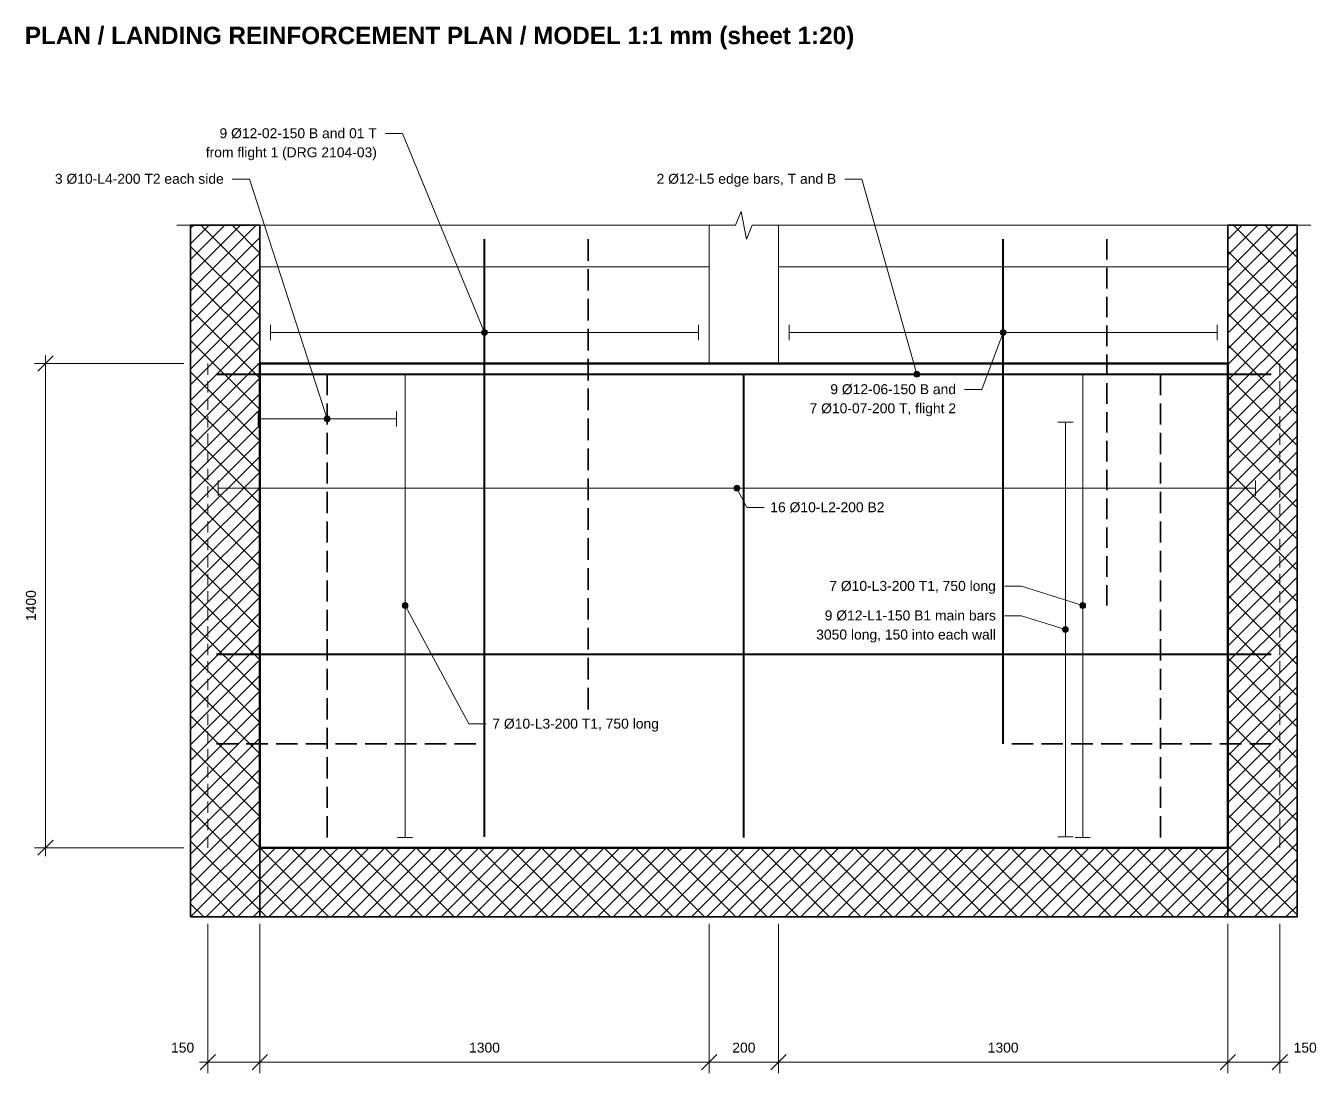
# Model space of a CAD drawing. Header units: millimetres. Extents: x 3 to 11905, y 0 to 3029.
# Drawn here: x 3 to 3735, y 0 to 3029 of the extents above; entities that cross this region are included whole.
import ezdxf
from ezdxf.enums import TextEntityAlignment as Align

# ---------------------------------------------------------------- set-up
doc = ezdxf.new("R2010")
doc.units = ezdxf.units.MM
for name, color, linetype, lineweight, true_color in [('A-BORDER', 7, 'Continuous', 18, 0x6f8794), ('A-DIMS', 7, 'Continuous', 15, 0x46606d), ('A-TEXT', 7, 'Continuous', 15, 0x1b2a33), ('A-WALL', 7, 'Continuous', 35, 0x3a4a54), ('S-CONC', 7, 'Continuous', 50, 0x1f2d36), ('S-CONC-BYD', 7, 'Continuous', 18, 0x5b6b74), ('S-HATCH', 7, 'Continuous', 9, 0x9aa5aa), ('S-HIDDEN', 7, 'Continuous', 18, 0x5b6b74), ('S-REBAR', 7, 'Continuous', 40, 0xb2361f)]:
    doc.layers.add(name, color=color, linetype=linetype, lineweight=lineweight, true_color=true_color)
doc.styles.add('STR_BOLD', font='arialbd.ttf')
doc.styles.add('STR_REGULAR', font='arial.ttf')

# ---------------------------------------------------------------- blocks, each defined once
blk = doc.blocks.new('2104_STAIR_LANDING_REINFORCEMENT_PLAN')
at = {"layer": 'A-DIMS'}
h = blk.add_hatch(color=256, dxfattribs=at)
edge = h.paths.add_edge_path()
edge.add_arc((650, 1490), 8.4, 0, 360)
h = blk.add_hatch(color=256, dxfattribs=at)
edge = h.paths.add_edge_path()
edge.add_arc((2150, 1490), 8.4, 0, 360)
h = blk.add_hatch(color=256, dxfattribs=at)
edge = h.paths.add_edge_path()
edge.add_arc((1900, 1369), 8.4, 0, 360)
h = blk.add_hatch(color=256, dxfattribs=at)
edge = h.paths.add_edge_path()
edge.add_arc((195, 1240), 8.4, 0, 360)
h = blk.add_hatch(color=256, dxfattribs=at)
edge = h.paths.add_edge_path()
edge.add_arc((1380, 1040), 8.4, 0, 360)
h = blk.add_hatch(color=256, dxfattribs=at)
edge = h.paths.add_edge_path()
edge.add_arc((420, 700), 8.4, 0, 360)
h = blk.add_hatch(color=256, dxfattribs=at)
edge = h.paths.add_edge_path()
edge.add_arc((2380, 700), 8.4, 0, 360)
h = blk.add_hatch(color=256, dxfattribs=at)
edge = h.paths.add_edge_path()
edge.add_arc((2330, 631), 8.4, 0, 360)
for p, q in [((31, 1468), (31, 1512)), ((1269, 1468), (1269, 1512)), ((1531, 1468), (1531, 1512)), ((2769, 1468), (2769, 1512)), ((31, 1490), (1269, 1490)), ((1531, 1490), (2769, 1490)), ((-620, -24), (-620, 1424)), ((-220, 1400), (-652, 1400)), ((442, 1370), (398, 1370)), ((420, 30), (420, 1370)), ((2402, 1370), (2358, 1370)), ((2380, 30), (2380, 1370)), ((-5, 1218), (-5, 1262)), ((-5, 1240), (395, 1240)), ((395, 1218), (395, 1262)), ((2352, 1231), (2308, 1231)), ((2330, 31), (2330, 1231)), ((-120, 1018), (-120, 1062)), ((2880, 1018), (2880, 1062)), ((-120, 1040), (2880, 1040)), ((-220, 0), (-652, 0)), ((442, 30), (398, 30)), ((2352, 31), (2308, 31)), ((2402, 30), (2358, 30)), ((-150, -220), (-150, -652)), ((0, -220), (0, -652)), ((0, -220), (0, -652)), ((1300, -220), (1300, -652)), ((1300, -220), (1300, -652)), ((1500, -220), (1500, -652)), ((1500, -220), (1500, -652)), ((2800, -220), (2800, -652)), ((2800, -220), (2800, -652)), ((2950, -220), (2950, -652)), ((-174, -620), (24, -620)), ((-24, -620), (1324, -620)), ((1276, -620), (1524, -620)), ((1476, -620), (2824, -620)), ((2776, -620), (2974, -620))]:
    blk.add_line(p, q, dxfattribs=at)
at = {"layer": 'A-DIMS', "lineweight": 30}
for p, q in [((-642, 1378), (-598, 1422)), ((-642, -22), (-598, 22)), ((-172, -642), (-128, -598)), ((-22, -642), (22, -598)), ((-22, -642), (22, -598)), ((1278, -642), (1322, -598)), ((1278, -642), (1322, -598)), ((1478, -642), (1522, -598)), ((1478, -642), (1522, -598)), ((2778, -642), (2822, -598)), ((2778, -642), (2822, -598)), ((2928, -642), (2972, -598))]:
    blk.add_line(p, q, dxfattribs=at)
at = {"layer": 'A-DIMS'}
for points in [[(363.1, 2065.4), (413.1, 2065.4), (650, 1490)], [(-79.7, 1933.6), (-29.7, 1933.6), (195, 1240)], [(1691.7, 1933.6), (1741.7, 1933.6), (1900, 1369)], [(-240, 1800), (1376, 1800), (1392, 1840), (1408, 1760), (1424, 1800), (3040, 1800)], [(2038.6, 1325.2), (2088.6, 1325.2), (2150, 1490)], [(1458.6, 983.8), (1408.6, 983.8), (1380, 1040)], [(2153.4, 756.3), (2203.4, 756.3), (2380, 700)], [(654.6, 358), (604.6, 358), (420, 700)], [(2153.4, 670.9), (2203.4, 670.9), (2330, 631)]]:
    blk.add_lwpolyline(points, dxfattribs=at)
for centre in [(650, 1490), (2150, 1490), (1900, 1369), (195, 1240), (1380, 1040), (420, 700), (2380, 700), (2330, 631)]:
    blk.add_circle(centre, 8.4, dxfattribs=at)
at = {"layer": 'A-WALL'}
for points in [[(-200, -200), (0, -200), (0, 1800), (-200, 1800)], [(2800, -200), (3000, -200), (3000, 1800), (2800, 1800)], [(0, -200), (2800, -200), (2800, 0), (0, 0)]]:
    blk.add_lwpolyline(points, close=True, dxfattribs=at)
at = {"layer": 'S-CONC'}
blk.add_lwpolyline([(0, 0), (2800, 0), (2800, 1400), (0, 1400)], close=True, dxfattribs=at)
at = {"layer": 'S-CONC-BYD'}
for p, q in [((0, 1400), (0, 1800)), ((1300, 1400), (1300, 1800)), ((1500, 1400), (1500, 1800)), ((2800, 1400), (2800, 1800)), ((0, 1680), (1300, 1680)), ((1500, 1680), (2800, 1680)), ((0, 1400), (1300, 1400)), ((1500, 1400), (2800, 1400))]:
    blk.add_line(p, q, dxfattribs=at)
at = {"layer": 'S-HATCH'}
for p, q in [((-200, 1610.2), (-10.2, 1800)), ((-200, 1655.4), (-55.4, 1800)), ((-200, 1700.7), (-100.7, 1800)), ((-200, 1746), (-146, 1800)), ((-200, 1791.2), (-191.2, 1800)), ((-170.8, 1800), (0, 1629.2)), ((-80.3, 1800), (0, 1719.7)), ((2800, 1623.4), (2976.6, 1800)), ((2800, 1668.6), (2931.4, 1800)), ((2800, 1713.9), (2886.1, 1800)), ((2800, 1759.1), (2840.9, 1800)), ((2816, 1800), (3000, 1616)), ((2906.5, 1800), (3000, 1706.5)), ((2997, 1800), (3000, 1797)), ((-200, 1564.9), (0, 1764.9)), ((2800, 1578.1), (3000, 1778.1)), ((-200, 1738.7), (0, 1538.7)), ((-200, 1519.7), (0, 1719.7)), ((2800, 1532.9), (3000, 1732.9)), ((2800, 1725.5), (3000, 1525.5)), ((2800, 1487.6), (3000, 1687.6)), ((-200, 1474.4), (0, 1674.4)), ((-200, 1648.2), (0, 1448.2)), ((2800, 1442.4), (3000, 1642.4)), ((-200, 1429.2), (0, 1629.2)), ((2800, 1635), (3000, 1435)), ((-200, 1383.9), (0, 1583.9)), ((2800, 1397.1), (3000, 1597.1)), ((-200, 1557.6), (0, 1357.6)), ((-200, 1338.7), (0, 1538.7)), ((2800, 1351.8), (3000, 1551.8)), ((2800, 1544.5), (3000, 1344.5)), ((-200, 1293.4), (0, 1493.4)), ((2800, 1306.6), (3000, 1506.6)), ((-200, 1467.1), (0, 1267.1)), ((2800, 1261.3), (3000, 1461.3)), ((-200, 1248.2), (0, 1448.2)), ((2800, 1454), (3000, 1254)), ((-200, 1202.9), (0, 1402.9)), ((2800, 1216.1), (3000, 1416.1)), ((-200, 1376.6), (0, 1176.6)), ((-200, 1157.6), (0, 1357.6)), ((2800, 1170.8), (3000, 1370.8)), ((2800, 1363.4), (3000, 1163.4)), ((-200, 1112.4), (0, 1312.4)), ((2800, 1125.6), (3000, 1325.6)), ((-200, 1286.1), (0, 1086.1)), ((2800, 1080.3), (3000, 1280.3)), ((2800, 1272.9), (3000, 1072.9)), ((-200, 1067.1), (0, 1267.1)), ((2800, 1035.1), (3000, 1235.1)), ((-200, 1021.9), (0, 1221.9)), ((-200, 1195.6), (0, 995.6)), ((-200, 976.6), (0, 1176.6)), ((2800, 989.8), (3000, 1189.8)), ((2800, 1182.4), (3000, 982.4)), ((-200, 931.4), (0, 1131.4)), ((2800, 944.6), (3000, 1144.6)), ((-200, 1105.1), (0, 905.1)), ((-200, 886.1), (0, 1086.1)), ((2800, 899.3), (3000, 1099.3)), ((2800, 1091.9), (3000, 891.9)), ((2800, 854), (3000, 1054)), ((-200, 840.9), (0, 1040.9)), ((-200, 1014.6), (0, 814.6)), ((2800, 808.8), (3000, 1008.8)), ((-200, 795.6), (0, 995.6)), ((2800, 1001.4), (3000, 801.4)), ((-200, 750.4), (0, 950.4)), ((2800, 763.5), (3000, 963.5)), ((-200, 924.1), (0, 724.1)), ((-200, 705.1), (0, 905.1)), ((2800, 718.3), (3000, 918.3)), ((2800, 910.9), (3000, 710.9)), ((-200, 659.8), (0, 859.8)), ((2800, 673), (3000, 873)), ((-200, 833.6), (0, 633.6)), ((2800, 627.8), (3000, 827.8)), ((-200, 614.6), (0, 814.6)), ((2800, 820.4), (3000, 620.4)), ((-200, 569.3), (0, 769.3)), ((2800, 582.5), (3000, 782.5)), ((-200, 743.1), (0, 543.1)), ((-200, 524.1), (0, 724.1)), ((2800, 537.3), (3000, 737.3)), ((2800, 729.9), (3000, 529.9)), ((-200, 478.8), (0, 678.8)), ((2800, 492), (3000, 692)), ((-200, 652.5), (0, 452.5)), ((2800, 446.7), (3000, 646.7)), ((2800, 639.4), (3000, 439.4)), ((-200, 433.6), (0, 633.6)), ((2800, 401.5), (3000, 601.5)), ((-200, 388.3), (0, 588.3)), ((-200, 562), (0, 362)), ((-200, 343.1), (0, 543.1)), ((2800, 356.2), (3000, 556.2)), ((2800, 548.9), (3000, 348.9)), ((-200, 297.8), (0, 497.8)), ((2800, 311), (3000, 511)), ((-200, 471.5), (0, 271.5)), ((-200, 252.5), (0, 452.5)), ((2800, 265.7), (3000, 465.7)), ((2800, 458.3), (3000, 258.3)), ((2800, 220.5), (3000, 420.5)), ((-200, 207.3), (0, 407.3)), ((-200, 381), (0, 181)), ((2800, 175.2), (3000, 375.2)), ((-200, 162), (0, 362)), ((2800, 367.8), (3000, 167.8)), ((-200, 116.8), (0, 316.8)), ((2800, 130), (3000, 330)), ((-200, 290.5), (0, 90.5)), ((-200, 71.5), (0, 271.5)), ((2800, 84.7), (3000, 284.7)), ((2800, 277.3), (3000, 77.3)), ((-200, 26.3), (0, 226.3)), ((2800, 39.5), (3000, 239.5)), ((-200, 200), (0, 0)), ((2800, -5.8), (3000, 194.2)), ((2800, 186.8), (3000, -13.2)), ((-200, -19), (0, 181)), ((-200, -64.2), (0, 135.8)), ((2800, -51.1), (3000, 148.9)), ((-200, 109.5), (0, -90.5)), ((-200, -109.5), (0, 90.5)), ((2800, -96.3), (3000, 103.7)), ((2800, 96.3), (3000, -103.7)), ((-200, -154.7), (0, 45.3)), ((2800, -141.6), (3000, 58.4)), ((-200, 19), (0, -181)), ((-200, -200), (0, 0)), ((0, -181), (181, 0)), ((0, -135.8), (135.8, 0)), ((0, -90.5), (90.5, 0)), ((0, -45.3), (45.3, 0)), ((0, 0), (200, -200)), ((26.3, -200), (226.3, 0)), ((71.5, -200), (271.5, 0)), ((90.5, 0), (290.5, -200)), ((116.8, -200), (316.8, 0)), ((162, -200), (362, 0)), ((181, 0), (381, -200)), ((207.3, -200), (407.3, 0)), ((252.5, -200), (452.5, 0)), ((271.5, 0), (471.5, -200)), ((297.8, -200), (497.8, 0)), ((343.1, -200), (543.1, 0)), ((362, 0), (562, -200)), ((388.3, -200), (588.3, 0)), ((433.6, -200), (633.6, 0)), ((452.5, 0), (652.5, -200)), ((478.8, -200), (678.8, 0)), ((524.1, -200), (724.1, 0)), ((543.1, 0), (743.1, -200)), ((569.3, -200), (769.3, 0)), ((614.6, -200), (814.6, 0)), ((633.6, 0), (833.6, -200)), ((659.8, -200), (859.8, 0)), ((705.1, -200), (905.1, 0)), ((724.1, 0), (924.1, -200)), ((750.4, -200), (950.4, 0)), ((795.6, -200), (995.6, 0)), ((814.6, 0), (1014.6, -200)), ((840.9, -200), (1040.9, 0)), ((886.1, -200), (1086.1, 0)), ((905.1, 0), (1105.1, -200)), ((931.4, -200), (1131.4, 0)), ((976.6, -200), (1176.6, 0)), ((995.6, 0), (1195.6, -200)), ((1021.9, -200), (1221.9, 0)), ((1067.1, -200), (1267.1, 0)), ((1086.1, 0), (1286.1, -200)), ((1112.4, -200), (1312.4, 0)), ((1157.6, -200), (1357.6, 0)), ((1176.6, 0), (1376.6, -200)), ((1202.9, -200), (1402.9, 0)), ((1248.2, -200), (1448.2, 0)), ((1267.1, 0), (1467.1, -200)), ((1293.4, -200), (1493.4, 0)), ((1338.7, -200), (1538.7, 0)), ((1383.9, -200), (1583.9, 0)), ((1429.2, -200), (1629.2, 0)), ((1448.2, 0), (1648.2, -200)), ((1474.4, -200), (1674.4, 0)), ((1519.7, -200), (1719.7, 0)), ((1538.7, 0), (1738.7, -200)), ((1564.9, -200), (1764.9, 0)), ((1610.2, -200), (1810.2, 0)), ((1629.2, 0), (1829.2, -200)), ((1655.4, -200), (1855.4, 0)), ((1700.7, -200), (1900.7, 0)), ((1719.7, 0), (1919.7, -200)), ((1746, -200), (1946, 0)), ((1791.2, -200), (1991.2, 0)), ((1810.2, 0), (2010.2, -200)), ((1836.5, -200), (2036.5, 0)), ((1881.7, -200), (2081.7, 0)), ((1900.7, 0), (2100.7, -200)), ((1927, -200), (2127, 0)), ((1972.2, -200), (2172.2, 0)), ((1991.2, 0), (2191.2, -200)), ((2017.5, -200), (2217.5, 0)), ((2062.7, -200), (2262.7, 0)), ((2081.7, 0), (2281.7, -200)), ((2108, -200), (2308, 0)), ((2153.3, -200), (2353.3, 0)), ((2172.2, 0), (2372.2, -200)), ((2198.5, -200), (2398.5, 0)), ((2243.8, -200), (2443.8, 0)), ((2262.7, 0), (2462.7, -200)), ((2289, -200), (2489, 0)), ((2334.3, -200), (2534.3, 0)), ((2353.3, 0), (2553.3, -200)), ((2379.5, -200), (2579.5, 0)), ((2424.8, -200), (2624.8, 0)), ((2443.8, 0), (2643.8, -200)), ((2470, -200), (2670, 0)), ((2515.3, -200), (2715.3, 0)), ((2534.3, 0), (2734.3, -200)), ((2560.5, -200), (2760.5, 0)), ((2624.8, 0), (2800, -175.2)), ((2715.3, 0), (2800, -84.7)), ((2800, -186.8), (3000, 13.2)), ((2800, 5.8), (3000, -194.2)), ((1357.6, 0), (1557.6, -200)), ((2605.8, -200), (2800, -5.8)), ((2832.1, -200), (3000, -32.1)), ((-200, -71.5), (-71.5, -200)), ((-154.7, -200), (0, -45.3)), ((2651.1, -200), (2800, -51.1)), ((-109.5, -200), (0, -90.5)), ((0, -90.5), (109.5, -200)), ((2696.3, -200), (2800, -96.3)), ((2800, -84.7), (2915.3, -200)), ((2877.3, -200), (3000, -77.3)), ((-64.2, -200), (0, -135.8)), ((2741.6, -200), (2800, -141.6)), ((2922.6, -200), (3000, -122.6)), ((-200, -162), (-162, -200)), ((-19, -200), (0, -181)), ((0, -181), (19, -200)), ((2800, -175.2), (2824.8, -200)), ((2967.8, -200), (3000, -167.8)), ((2786.8, -200), (2800, -186.8))]:
    blk.add_line(p, q, dxfattribs=at)
at = {"layer": 'S-HIDDEN'}
for p, q in [((-150, 1367.4), (-150, 1400)), ((2950, 1367.4), (2950, 1400)), ((-150, 1316.7), (-150, 1349.4)), ((2950, 1316.7), (2950, 1349.4)), ((-150, 1266.1), (-150, 1298.7)), ((2950, 1266.1), (2950, 1298.7)), ((-150, 1215.4), (-150, 1248.1)), ((2950, 1215.4), (2950, 1248.1)), ((-150, 1164.8), (-150, 1197.4)), ((2950, 1164.8), (2950, 1197.4)), ((-150, 1114.1), (-150, 1146.8)), ((2950, 1114.1), (2950, 1146.8)), ((-150, 1063.5), (-150, 1096.1)), ((2950, 1063.5), (2950, 1096.1)), ((-150, 1012.9), (-150, 1045.5)), ((2950, 1012.9), (2950, 1045.5)), ((-150, 962.2), (-150, 994.9)), ((2950, 962.2), (2950, 994.9)), ((-150, 911.6), (-150, 944.2)), ((2950, 911.6), (2950, 944.2)), ((-150, 860.9), (-150, 893.6)), ((2950, 860.9), (2950, 893.6)), ((-150, 810.3), (-150, 842.9)), ((2950, 810.3), (2950, 842.9)), ((-150, 759.6), (-150, 792.3)), ((2950, 759.6), (2950, 792.3)), ((-150, 709), (-150, 741.6)), ((2950, 709), (2950, 741.6)), ((-150, 658.4), (-150, 691)), ((2950, 658.4), (2950, 691)), ((-150, 607.7), (-150, 640.4)), ((2950, 607.7), (2950, 640.4)), ((-150, 557.1), (-150, 589.7)), ((2950, 557.1), (2950, 589.7)), ((-150, 506.4), (-150, 539.1)), ((2950, 506.4), (2950, 539.1)), ((-150, 455.8), (-150, 488.4)), ((2950, 455.8), (2950, 488.4)), ((-150, 405.1), (-150, 437.8)), ((2950, 405.1), (2950, 437.8)), ((-150, 354.5), (-150, 387.1)), ((2950, 354.5), (2950, 387.1)), ((-150, 303.9), (-150, 336.5)), ((2950, 303.9), (2950, 336.5)), ((-150, 253.2), (-150, 285.9)), ((2950, 253.2), (2950, 285.9)), ((-150, 202.6), (-150, 235.2)), ((2950, 202.6), (2950, 235.2)), ((-150, 151.9), (-150, 184.6)), ((2950, 151.9), (2950, 184.6)), ((-150, 101.3), (-150, 133.9)), ((2950, 101.3), (2950, 133.9)), ((-150, 50.6), (-150, 83.3)), ((2950, 50.6), (2950, 83.3)), ((-150, 0), (-150, 32.6)), ((2950, 0), (2950, 32.6))]:
    blk.add_line(p, q, dxfattribs=at)
at = {"layer": 'S-REBAR', "lineweight": 35}
for p, q in [((950, 1697.5), (950, 1760)), ((2450, 1700.6), (2450, 1760)), ((950, 1611), (950, 1673.5)), ((2450, 1617.2), (2450, 1676.6)), ((950, 1524.5), (950, 1587)), ((2450, 1533.8), (2450, 1593.2)), ((950, 1438), (950, 1500.5)), ((2450, 1450.5), (2450, 1509.8)), ((2450, 1367.1), (2450, 1426.5)), ((950, 1351.5), (950, 1414)), ((195, 1308.8), (195, 1370)), ((2605, 1308.8), (2605, 1370)), ((950, 1265), (950, 1327.5)), ((2450, 1283.7), (2450, 1343.1)), ((195, 1223.5), (195, 1284.8)), ((2605, 1223.5), (2605, 1284.8)), ((950, 1178.5), (950, 1241)), ((2450, 1200.3), (2450, 1259.7)), ((195, 1138.2), (195, 1199.5)), ((2605, 1138.2), (2605, 1199.5)), ((2450, 1116.9), (2450, 1176.3)), ((950, 1092), (950, 1154.5)), ((195, 1053), (195, 1114.2)), ((2450, 1033.5), (2450, 1092.9)), ((2605, 1053), (2605, 1114.2)), ((950, 1005.5), (950, 1068)), ((195, 967.8), (195, 1029)), ((2450, 950.2), (2450, 1009.5)), ((2605, 967.8), (2605, 1029)), ((950, 919), (950, 981.5)), ((195, 882.5), (195, 943.8)), ((2605, 882.5), (2605, 943.8)), ((2450, 866.8), (2450, 926.2)), ((195, 797.2), (195, 858.5)), ((950, 832.5), (950, 895)), ((2605, 797.2), (2605, 858.5)), ((2450, 783.4), (2450, 842.8)), ((950, 746), (950, 808.5)), ((195, 712), (195, 773.2)), ((2450, 700), (2450, 759.4)), ((2605, 712), (2605, 773.2)), ((950, 659.5), (950, 722)), ((195, 626.8), (195, 688)), ((2605, 626.8), (2605, 688)), ((950, 573), (950, 635.5)), ((195, 541.5), (195, 602.8)), ((2605, 541.5), (2605, 602.8)), ((950, 486.5), (950, 549)), ((195, 456.2), (195, 517.5)), ((2605, 456.2), (2605, 517.5)), ((950, 400), (950, 462.5)), ((195, 371), (195, 432.2)), ((2605, 371), (2605, 432.2)), ((195, 285.8), (195, 347)), ((2605, 285.8), (2605, 347)), ((-125, 300), (-63, 300)), ((-39, 300), (23, 300)), ((47, 300), (109, 300)), ((133, 300), (195, 300)), ((219, 300), (281, 300)), ((305, 300), (367, 300)), ((391, 300), (453, 300)), ((477, 300), (539, 300)), ((563, 300), (625, 300)), ((2175, 300), (2237, 300)), ((2261, 300), (2323, 300)), ((2347, 300), (2409, 300)), ((2433, 300), (2495, 300)), ((2519, 300), (2581, 300)), ((2605, 300), (2667, 300)), ((2691, 300), (2753, 300)), ((2777, 300), (2839, 300)), ((2863, 300), (2925, 300)), ((195, 200.5), (195, 261.8)), ((2605, 200.5), (2605, 261.8)), ((195, 115.2), (195, 176.5)), ((2605, 115.2), (2605, 176.5)), ((195, 30), (195, 91.2)), ((2605, 30), (2605, 91.2))]:
    blk.add_line(p, q, dxfattribs=at)
at = {"layer": 'S-REBAR', "lineweight": 40}
for points in [[(650, 31), (650, 1760)], [(2150, 300), (2150, 1760)], [(-125, 1369), (2925, 1369)], [(1400, 30), (1400, 1370)], [(-125, 560), (2925, 560)]]:
    blk.add_lwpolyline(points, dxfattribs=at)
at = {"layer": 'A-DIMS', "style": 'STR_REGULAR'}
blk.add_text('1400', height=28.72, rotation=90, dxfattribs=at).set_placement((-647.6, 700), align=Align.CENTER)
for p in [(-256.7, -592.4), (2990, -592.4)]:
    blk.add_text('150', height=28.72, dxfattribs=at).set_placement(p)
for s, p in [('1300', (650, -592.4)), ('200', (1400, -592.4)), ('1300', (2150, -592.4))]:
    blk.add_text(s, height=28.72, dxfattribs=at).set_placement(p, align=Align.CENTER)
at = {"layer": 'A-TEXT', "style": 'STR_REGULAR'}
for s, p in [('9 Ø12-02-150 B and 01 T', (-116.5, 2051.8)), ('from flight 1 (DRG 2104-03)', (-156.3, 1996.6)), ('3 Ø10-L4-200 T2 each side', (-592.6, 1920)), ('2 Ø12-L5 edge bars, T and B', (1147.6, 1920)), ('9 Ø12-06-150 B and', (1650.1, 1311.6)), ('7 Ø10-07-200 T, flight 2', (1590.1, 1256.4)), ('16 Ø10-L2-200 B2', (1476.6, 970.2)), ('7 Ø10-L3-200 T1, 750 long', (1647.1, 742.7)), ('9 Ø12-L1-150 B1 main bars', (1633.9, 657.3)), ('3050 long, 150 into each wall', (1609.3, 602.1)), ('7 Ø10-L3-200 T1, 750 long', (672.6, 344.4))]:
    blk.add_text(s, height=28.72, dxfattribs=at).set_placement(p)

msp = doc.modelspace()

# ---------------------------------------------------------------- block references
at = {"layer": 'A-BORDER'}
msp.add_blockref('2104_STAIR_LANDING_REINFORCEMENT_PLAN', (679.6, 652), dxfattribs=at)

# ---------------------------------------------------------------- texts
at = {"layer": 'A-TEXT', "style": 'STR_BOLD'}
msp.add_text('PLAN / LANDING REINFORCEMENT PLAN / MODEL 1:1 mm (sheet 1:20)', height=50.26, dxfattribs=at).set_placement((0, 2975.8))

doc.saveas('drawing.dxf')
